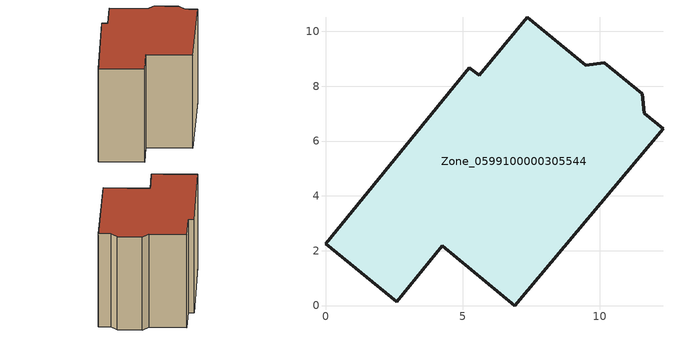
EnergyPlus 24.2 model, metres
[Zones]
Zone_0599100000305544
 floor ground (C_G): 10.16,8.86 11.55,7.72 11.62,7.02 12.31,6.45 6.91,0 4.26,2.17 2.59,0.13 0,2.25 5.25,8.68 5.6,8.4 7.36,10.51 9.5,8.76 z0
 wall outside (C_F): 5.25,8.68 0,2.25 2.59,0.13 4.26,2.17 6.91,0 12.31,6.45 11.62,7.02 11.55,7.72 10.16,8.86 9.5,8.76 7.36,10.51 5.6,8.4 5.25,8.68 z0:7.33
 roof outside (C_R): 5.6,8.4 5.25,8.68 0,2.25 2.59,0.13 4.26,2.17 6.91,0 12.31,6.45 11.62,7.02 11.55,7.72 10.16,8.86 9.5,8.76 7.36,10.51 z7.33
[BUILDING]
Pand.0599100000305544: North Axis=0; Terrain=City; Loads Convergence Tolerance Value=0.04; Temperature Convergence Tolerance Value=0.4; Solar Distribution=FullExterior; Maximum Number of Warmup Days=25; Minimum Number of Warmup Days=1
[Site:Location]
Rotterdam.The.Hague.AP_ZH_NLD Design_Conditions: Latitude=51.96; Longitude=4.45; Time Zone=1; Elevation=-4.5
[SITE:GROUNDTEMPERATURE:BUILDINGSURFACE]
18, 18, 18, 18, 18, 18, 18, 18, 18, 18, 18, 18
[MATERIAL] Thermal Absorptance=0.9; Solar Absorptance=0.7; Visible Absorptance=0.7
Name | Roughness | Thickness | Conductivity | Density | Specific Heat
G.TC.1946 | MediumSmooth | 0.15 | 1 | 540 | 1210
F.TC.1946 | Rough | 0.3 | 0.857143 | 1920 | 840
R.TC.1946 | MediumRough | 0.2 | 0.909091 | 1500 | 1000
[CONSTRUCTION]
C_G: G.TC.1946
C_F: F.TC.1946
C_R: R.TC.1946
[ZONE]
Zone_0599100000305544: Type=1; Multiplier=1; Ceiling Height=Autocalculate; Volume=Autocalculate; Floor Area=autocalculate; Part of Total Floor Area=Yes
[ZONEINFILTRATION:DESIGNFLOWRATE]
Infil_Zone_0599100000305544: Zone or ZoneList or Space or SpaceList=Zone_0599100000305544; Schedule=AlwaysOn; Design Flow Rate Calculation Method=Flow/Area; Flow Rate per Floor Area=0.003; Constant Term Coefficient=1; Temperature Term Coefficient=0; Velocity Term Coefficient=0; Velocity Squared Term Coefficient=0
[HVACTEMPLATE:ZONE:IDEALLOADSAIRSYSTEM]
Zone_0599100000305544: Maximum Heating Supply Air Temperature=50; Minimum Cooling Supply Air Temperature=13; Maximum Heating Supply Air Humidity Ratio=0.0156; Minimum Cooling Supply Air Humidity Ratio=0.0077; Heating Limit=NoLimit; Cooling Limit=NoLimit; Dehumidification Control Type=ConstantSensibleHeatRatio; Cooling Sensible Heat Ratio=0.7; Dehumidification Setpoint=60; Humidification Control Type=None; Humidification Setpoint=30; Outdoor Air Method=None; Outdoor Air Flow Rate per Person=0.00944; Outdoor Air Flow Rate per Zone Floor Area=0; Outdoor Air Flow Rate per Zone=0; Demand Controlled Ventilation Type=None; Outdoor Air Economizer Type=NoEconomizer; Heat Recovery Type=None; Sensible Heat Recovery Effectiveness=0.7; Latent Heat Recovery Effectiveness=0.65
[ZONECONTROL:THERMOSTAT]
ThermostatControl_Zone_0599100000305544: Zone or ZoneList=Zone_0599100000305544; Control Type Schedule=DualSetpointControlType; Control 1=Thermostat_Zone_0599100000305544; Temperature Difference Between Cutout And Setpoint=0
[THERMOSTATSETPOINT:DUALSETPOINT]
Thermostat_Zone_0599100000305544: Heating Setpoint Temperature Schedule=HeatingSetpoint_Zone_0599100000305544; Cooling Setpoint Temperature Schedule=CoolingSetpoint_Zone_0599100000305544
[SCHEDULE:COMPACT]
HeatingSetpoint_Zone_0599100000305544: Through: 12/31, For: AllDays, Until: 24:00, 21
CoolingSetpoint_Zone_0599100000305544: Through: 12/31, For: AllDays, Until: 24:00, 24
DualSetpointControlType: Through: 12/31, For: AllDays, Until: 24:00, 4
AlwaysOn: Through: 12/31, For: AllDays, Until: 24:00, 1
